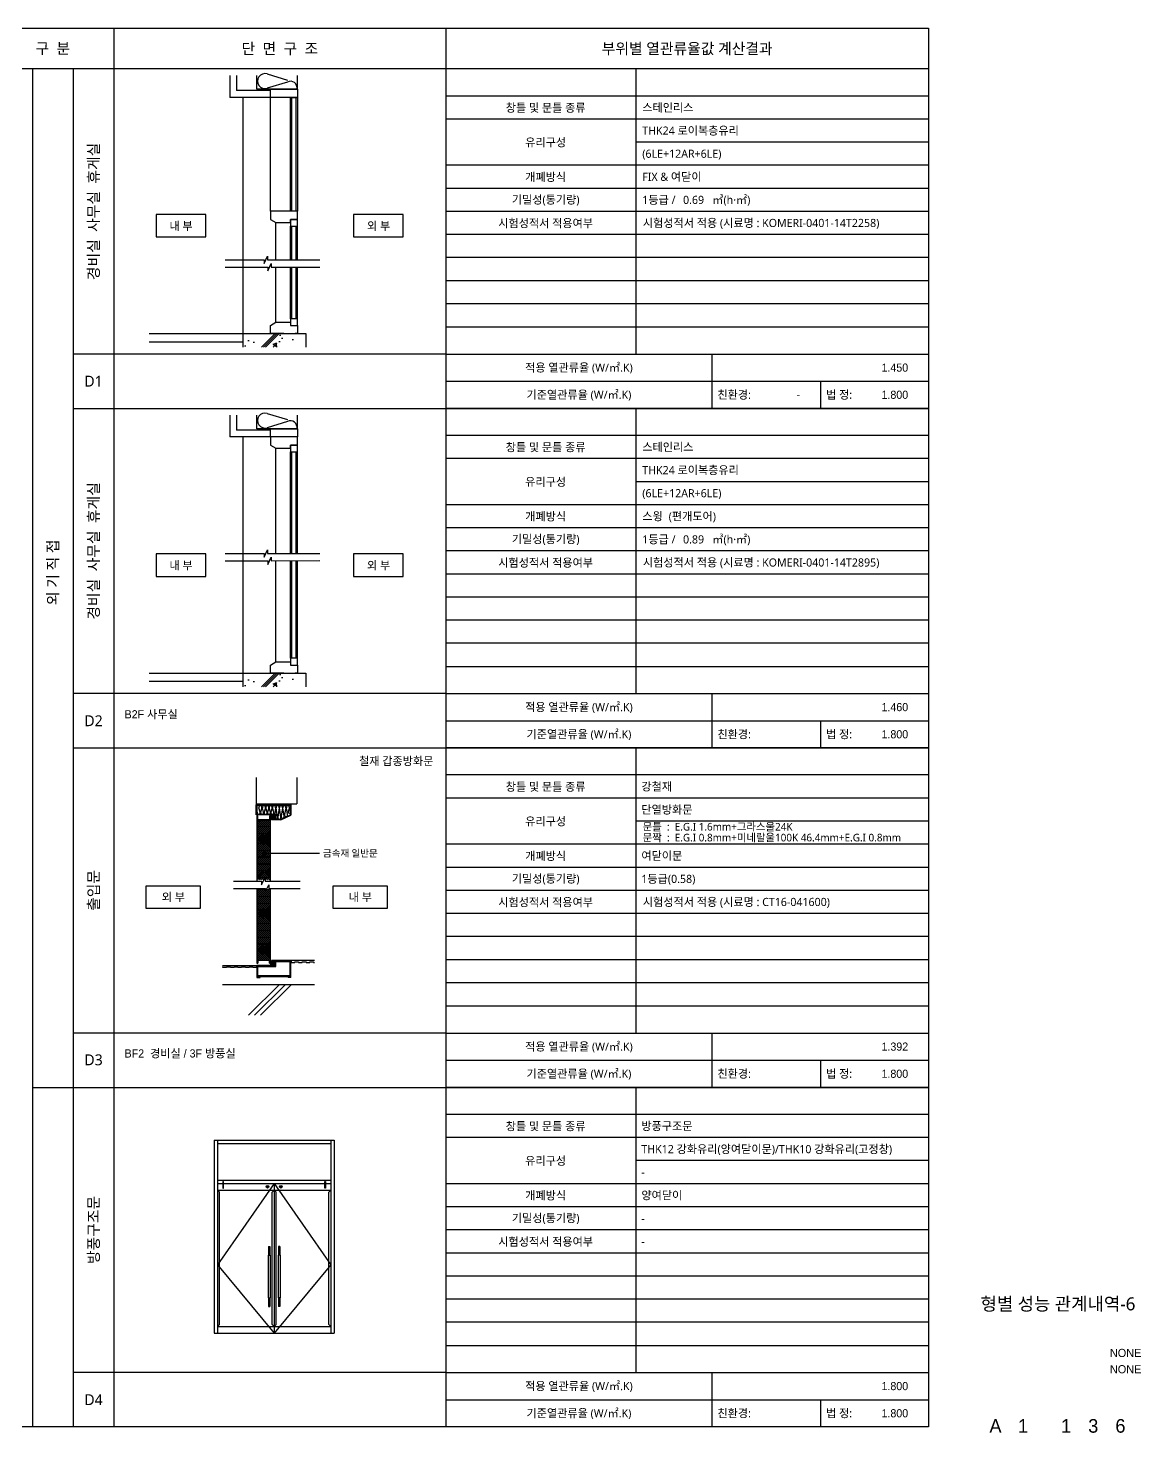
# Model space of a CAD drawing. Header units: millimetres. Extents: x 17329847 to 17386789, y -19727600 to -19720590.
# Drawn here: x 17374481 to 17378579, y -19726992 to -19721819 of the extents above; entities that cross this region are included whole.
import ezdxf
from ezdxf.enums import TextEntityAlignment as Align

# ---------------------------------------------------------------- set-up
doc = ezdxf.new("R2010")
doc.units = ezdxf.units.MM
doc.header["$LTSCALE"] = 100
doc.header["$MEASUREMENT"] = 0
doc.linetypes.add('-HID', pattern=[2.5, 1.5, -1])
doc.layers.get('0').update_dxf_attribs({"linetype": 'CONTINUOUS'})
doc.layers.get('DEFPOINTS').update_dxf_attribs({"color": 171, "linetype": 'CONTINUOUS'})
for name, color, linetype in [('AA-MKXM', 7, 'CONTINUOUS'), ('AA-XXXX-TEXT', 3, 'CONTINUOUS'), ('ARHT', 6, 'CONTINUOUS'), ('CON', 2, 'CONTINUOUS'), ('DOOR', 6, 'CONTINUOUS'), ('DOOR-ELE', 252, 'CONTINUOUS'), ('ELE4', 4, 'CONTINUOUS'), ('ELE5', 9, 'CONTINUOUS'), ('FIN', 6, 'CONTINUOUS'), ('FIN-금속패널', 6, 'CONTINUOUS'), ('HAT', 253, 'CONTINUOUS'), ('INS', 8, 'CONTINUOUS'), ('LEADER', 7, 'CONTINUOUS'), ('OPEN', 1, '-HID'), ('SYM', 7, 'CONTINUOUS'), ('TEXT', 3, 'CONTINUOUS'), ('TEXT(실명)', 7, 'CONTINUOUS'), ('TEXT-TITLE', 6, 'CONTINUOUS'), ('TEXT-기입', 6, 'CONTINUOUS'), ('TEXT-도곽', 7, 'CONTINUOUS'), ('TEXT1-일반글씨', 3, 'CONTINUOUS'), ('TEXT2-제목', 7, 'CONTINUOUS'), ('TILE', 254, 'CONTINUOUS'), ('WALL-DRY', 7, 'CONTINUOUS'), ('WID', 4, 'CONTINUOUS'), ('WID-F', 1, 'CONTINUOUS'), ('WID-G', 8, 'CONTINUOUS'), ('WIPEOUT', 7, 'CONTINUOUS'), ('도면폼', 7, 'CONTINUOUS')]:
    doc.layers.add(name, color=color, linetype=linetype)
doc.styles.add('@나눔바른고딕', font='NanumBarunGothic.ttf')
doc.styles.add('CGS', font='cgse', dxfattribs={"bigfont": 'cgs'})
doc.styles.add('굴림', font='')
doc.styles.add('나눔바른고딕', font='NanumBarunGothic.ttf')
doc.styles.get('굴림').set_extended_font_data('Gulim')

# ---------------------------------------------------------------- blocks, each defined once
blk = doc.blocks.new('BOX2')
at = {"layer": '도면폼', "ltscale": 1000}
blk.add_line((1777.5, 0), (0, 0), dxfattribs=at)
at = {"layer": '도면폼', "color": 4, "ltscale": 1000}
for p, q in [((700, 0), (700, -1050)), ((1777.5, -100), (0, -100)), ((0, -950), (1777.5, -950)), ((0, -1050), (1777.5, -1050)), ((980, -1050), (980, -1250)), ((0, -1150), (1777.5, -1150)), ((1380, -1150), (1380, -1250))]:
    blk.add_line(p, q, dxfattribs=at)
at = {"layer": '도면폼', "color": 8}
for p, q in [((1777.5, -185), (0, -185)), ((1777.5, -270), (700, -270)), ((1777.5, -355), (0, -355)), ((1777.5, -440), (0, -440)), ((1777.5, -525), (0, -525)), ((1777.5, -610), (0, -610)), ((1777.5, -695), (0, -695)), ((1777.5, -780), (0, -780)), ((1777.5, -865), (0, -865))]:
    blk.add_line(p, q, dxfattribs=at)
at = {"layer": 'TEXT1-일반글씨', "style": '나눔바른고딕'}
for s, p in [('창틀 및 문틀 종류', (367.5, -142.5)), ('유리구성', (367.5, -270)), ('개폐방식', (367.5, -397.5)), ('기밀성(통기량)', (367.5, -482.5)), ('시험성적서 적용여부', (367.5, -567.5)), ('적용 열관류율 (W/㎡.K)', (490, -1100)), ('기준열관류율 (W/㎡.K)', (490, -1200))]:
    blk.add_text(s, height=30, dxfattribs=at).set_placement(p, align=Align.MIDDLE)
for s, p in [('친환경:', (1000, -1200)), ('법 정:', (1400, -1200))]:
    blk.add_text(s, height=30, dxfattribs=at).set_placement(p, align=Align.MIDDLE_LEFT)
blk = doc.blocks.new('A$Cc438bf30')
blk.add_wipeout([(0, 2900), (1800, 2900), (1800, 0), (0, 0)]).dxf.layer = 'WIPEOUT'
at = {"layer": 'DOOR-ELE', "ltscale": 1000}
for p, q in [((50, 2150), (80, 2120)), ((815, 2201), (785, 2201)), ((785, 2198), (785, 2201)), ((815, 2198), (785, 2198)), ((815, 2198), (815, 2201)), ((900, 2150), (870, 2120)), ((870, 130), (870, 2120)), ((900, 2150), (930, 2120)), ((930, 130), (930, 2120)), ((985, 2201), (1015, 2201)), ((985, 2198), (985, 2201)), ((985, 2198), (1015, 2198)), ((1015, 2198), (1015, 2201)), ((1750, 2150), (1720, 2120)), ((1720, 130), (1720, 2120)), ((815, 1300), (815, 1170)), ((815, 1300), (835, 1300)), ((815, 1300), (815, 1170)), ((815, 1300), (835, 1300)), ((835, 1300), (835, 1170)), ((835, 1300), (835, 1170)), ((965, 1300), (965, 1170)), ((985, 1300), (965, 1300)), ((965, 1300), (965, 1170)), ((985, 1300), (965, 1300)), ((985, 1300), (985, 1170)), ((985, 1300), (985, 1170)), ((810, 1170), (840, 1170)), ((810, 1170), (810, 530)), ((810, 1170), (840, 1170)), ((810, 1170), (810, 530)), ((840, 1170), (840, 530)), ((840, 1170), (840, 530)), ((990, 1170), (960, 1170)), ((960, 1170), (960, 530)), ((990, 1170), (960, 1170)), ((960, 1170), (960, 530)), ((990, 1170), (990, 530)), ((990, 1170), (990, 530)), ((810, 530), (840, 530)), ((810, 530), (840, 530)), ((815, 530), (815, 400)), ((815, 530), (815, 400)), ((835, 530), (835, 400)), ((835, 530), (835, 400)), ((990, 530), (960, 530)), ((990, 530), (960, 530)), ((965, 530), (965, 400)), ((965, 530), (965, 400)), ((985, 530), (985, 400)), ((985, 530), (985, 400)), ((815, 400), (835, 400)), ((815, 400), (835, 400)), ((985, 400), (965, 400)), ((985, 400), (965, 400)), ((50, 100), (80, 130)), ((900, 100), (870, 130)), ((900, 100), (930, 130)), ((1750, 100), (1720, 130))]:
    blk.add_line(p, q, dxfattribs=at)
for points in [[(140, 2280), (130, 2280), (130, 2180), (140, 2180)], [(1660, 2280), (1670, 2280), (1670, 2180), (1660, 2180)]]:
    blk.add_lwpolyline(points, close=True, dxfattribs=at)
for centre in [(800, 2200), (1000, 2200)]:
    blk.add_circle(centre, 20, dxfattribs=at)
at = {"layer": 'OPEN', "ltscale": 700}
for p, q in [((900, 2250), (50, 1025)), ((900, 2250), (1750, 1025)), ((50, 1025), (900, 0)), ((1750, 1025), (900, 0))]:
    blk.add_line(p, q, dxfattribs=at)
at = {"layer": 'WID'}
for p, q in [((0, 2900), (0, 0)), ((0, 2900), (1800, 2900)), ((50, 2900), (50, 0)), ((50, 2850), (1750, 2850)), ((1750, 2900), (1750, 0)), ((1800, 2900), (1800, 0)), ((50, 2300), (1750, 2300)), ((50, 2250), (1750, 2250)), ((50, 2150), (1750, 2150)), ((80, 130), (80, 2120)), ((900, 2250), (900, 0)), ((50, 100), (1750, 100)), ((0, 0), (1800, 0))]:
    blk.add_line(p, q, dxfattribs=at)

msp = doc.modelspace()

# ---------------------------------------------------------------- hatches: boundary and pattern name
at = {"layer": 'ARHT', "linetype": 'Continuous'}
h = msp.add_hatch(dxfattribs=at)
h.set_pattern_fill('ANSI37', color=8, scale=42.038321, style=0)
h.set_pattern_definition([(45, (17375324.634, -19725250.8163), (-3.7157, 3.7157), []), (135, (17375324.634, -19725250.8163), (-3.7157, -3.7157), [])])
h.paths.add_polyline_path([(17375372.6, -19724990.7), (17375324.6, -19724990.7), (17375324.6, -19725250.8), (17375372.6, -19725250.8)])
h.paths.add_polyline_path([(17375324.6, -19724736), (17375372.6, -19724736), (17375372.6, -19724954.8), (17375324.6, -19724954.8)])
at = {"layer": 'HAT', "linetype": 'Continuous'}
h = msp.add_hatch(dxfattribs=at)
h.set_pattern_fill('AR-CONC', color=256, scale=20, style=0)
h.set_pattern_definition([(50, (17355833.5, -19742387.57), (143.45204, -12.55043), [15, -165]), (355, (17355833.5, -19742387.57), (-27.7503, 150.4384), [12, -132]), (100.45144, (17355845.46, -19742388.62), (115.7018, 137.888), [12.74804, -140.2284]), (46.1842, (17355833.5, -19742347.57), (213.4483, -33.1039), [22.5, -247.5]), (96.6356, (17355851.29, -19742350.33), (186.9324, 194.8237), [19.122, -210.3428]), (351.1842, (17355833.5, -19742347.57), (186.9324, 194.8237), [18, -198]), (21, (17355853.5, -19742357.57), (119.3814, -80.5238), [15, -165]), (326, (17355853.5, -19742357.57), (48.6631, 145.03), [12, -132]), (71.45144, (17355863.45, -19742364.28), (168.0445, 64.5062), [12.748, -140.2284]), (37.5, (17355833.5, -19742387.57), (2.43197, 66.57877), [0, -130.4, 0, -134, 0, -132.5]), (7.5, (17355833.5, -19742387.57), (52.6139, 78.88234), [0, -76.4, 0, -127.4, 0, -50.5]), (327.5, (17355788.9, -19742387.57), (106.76449, -4.51097), [0, -50, 0, -156, 0, -207]), (317.5, (17355768.9, -19742387.57), (116.63723, 20.021), [0, -65, 0, -103.6, 0, -147])])
h.paths.add_polyline_path([(17375274, -19722944.3), (17375274, -19722994.3), (17375504, -19722994.3), (17375504, -19722944.3)])
h = msp.add_hatch(dxfattribs=at)
h.set_pattern_fill('AR-CONC', color=256, scale=20, style=0)
h.set_pattern_definition([(50, (17355833.5, -19743637.57), (143.45204, -12.55043), [15, -165]), (355, (17355833.5, -19743637.57), (-27.7503, 150.4384), [12, -132]), (100.45144, (17355845.46, -19743638.62), (115.7018, 137.888), [12.74804, -140.2284]), (46.1842, (17355833.5, -19743597.57), (213.4483, -33.1039), [22.5, -247.5]), (96.6356, (17355851.29, -19743600.33), (186.9324, 194.8237), [19.122, -210.3428]), (351.1842, (17355833.5, -19743597.57), (186.9324, 194.8237), [18, -198]), (21, (17355853.5, -19743607.57), (119.3814, -80.5238), [15, -165]), (326, (17355853.5, -19743607.57), (48.6631, 145.03), [12, -132]), (71.45144, (17355863.45, -19743614.28), (168.0445, 64.5062), [12.748, -140.2284]), (37.5, (17355833.5, -19743637.57), (2.43197, 66.57877), [0, -130.4, 0, -134, 0, -132.5]), (7.5, (17355833.5, -19743637.57), (52.6139, 78.88234), [0, -76.4, 0, -127.4, 0, -50.5]), (327.5, (17355788.9, -19743637.57), (106.76449, -4.51097), [0, -50, 0, -156, 0, -207]), (317.5, (17355768.9, -19743637.57), (116.63723, 20.021), [0, -65, 0, -103.6, 0, -147])])
h.paths.add_polyline_path([(17375274, -19724194.3), (17375274, -19724244.3), (17375504, -19724244.3), (17375504, -19724194.3)])

# ---------------------------------------------------------------- linework, layer by layer
for p, q in [((17375323.4, -19725271.6), (17375322.1, -19725271.6)), ((17375449.5, -19725252.7), (17375450.7, -19725252.7))]:
    msp.add_line(p, q)
at = {"layer": 'AA-MKXM', "color": 7}
for points in [[(17374915.3, -19725059.1), (17375116.2, -19725059.1), (17375116.2, -19724979.1), (17374915.3, -19724979.1)], [(17375603.6, -19725059.1), (17375804.5, -19725059.1), (17375804.5, -19724979.1), (17375603.6, -19724979.1)]]:
    msp.add_lwpolyline(points, close=True, dxfattribs=at)
at = {"layer": 'ARHT', "color": 8}
for p, q in [((17375336.3, -19724706), (17375331.6, -19724690.3)), ((17375342.6, -19724690.3), (17375337.9, -19724706)), ((17375348.9, -19724706), (17375344.2, -19724690.3)), ((17375355.2, -19724690.3), (17375350.5, -19724706)), ((17375361.5, -19724706), (17375356.8, -19724690.3)), ((17375367.8, -19724690.3), (17375363.1, -19724706)), ((17375374.1, -19724706), (17375369.4, -19724690.3)), ((17375380.4, -19724690.3), (17375375.7, -19724706)), ((17375386.7, -19724706), (17375382, -19724690.3)), ((17375393.1, -19724690.3), (17375389.8, -19724713.9)), ((17375399.4, -19724724.9), (17375394.6, -19724690.3)), ((17375405.7, -19724690.3), (17375400.9, -19724724.9)), ((17375412, -19724724.9), (17375407.2, -19724690.3)), ((17375418.3, -19724690.3), (17375413.5, -19724721.1)), ((17375424.6, -19724721.1), (17375419.9, -19724690.3)), ((17375430.9, -19724690.3), (17375426.2, -19724715.2)), ((17375437.2, -19724715.2), (17375432.5, -19724690.3)), ((17375443.5, -19724690.3), (17375438.8, -19724702.2)), ((17375447.6, -19724708.8), (17375445.1, -19724690.3))]:
    msp.add_line(p, q, dxfattribs=at)
at = {"layer": 'ARHT', "color": 8, "linetype": 'Continuous'}
for p, q in [((17375372.6, -19724761.2), (17375324.6, -19724761.2)), ((17375372.6, -19724786.4), (17375324.6, -19724786.4)), ((17375372.6, -19724820.5), (17375324.6, -19724820.5)), ((17375372.6, -19724845.7), (17375324.6, -19724845.7)), ((17375372.6, -19724870.9), (17375324.6, -19724870.9)), ((17375372.6, -19724896.1), (17375324.6, -19724896.1)), ((17375372.6, -19724921.4), (17375324.6, -19724921.4)), ((17375372.6, -19724946.6), (17375324.6, -19724946.6)), ((17375372.6, -19724991.8), (17375324.6, -19724991.8)), ((17375372.6, -19725017), (17375324.6, -19725017)), ((17375372.6, -19725042.2), (17375324.6, -19725042.2)), ((17375372.6, -19725067.4), (17375324.6, -19725067.4)), ((17375372.6, -19725092.7), (17375324.6, -19725092.7)), ((17375372.6, -19725117.9), (17375324.6, -19725117.9)), ((17375372.6, -19725143.1), (17375324.6, -19725143.1)), ((17375372.6, -19725168.3), (17375324.6, -19725168.3)), ((17375372.6, -19725193.6), (17375324.6, -19725193.6)), ((17375372.6, -19725218.8), (17375324.6, -19725218.8))]:
    msp.add_line(p, q, dxfattribs=at)
for points in [[(17375381.2, -19724731.6, 0.20352), (17375380.8, -19724730.9), (17375379.7, -19724730.9, 0.20352), (17375379.3, -19724731.6, 0.20352), (17375379, -19724730.9), (17375376.2, -19724730.9, -0.322604), (17375376.2, -19724715.8), (17375390.2, -19724715.8), (17375390.2, -19724730.9), (17375389.2, -19724730.9, 0.20352), (17375388.9, -19724731.6, 0.20352), (17375388.5, -19724730.9), (17375387.3, -19724730.9, 0.20352), (17375386.9, -19724731.6, 0.20352), (17375386.6, -19724730.9), (17375385.4, -19724730.9, 0.20352), (17375385, -19724731.6, 0.20352), (17375384.6, -19724730.9), (17375383.4, -19724730.9, 0.20352), (17375383.1, -19724731.6, 0.20352), (17375382.7, -19724730.9), (17375381.5, -19724730.9, 0.20352)], [(17375379.4, -19724727.8), (17375378.1, -19724727.8, -0.275186), (17375378.1, -19724718.9), (17375379.4, -19724718.9, -0.414214), (17375380.6, -19724720.2), (17375380.6, -19724726.5, -0.414214)], [(17375384.7, -19724727.8, -0.414214), (17375383.5, -19724726.5), (17375383.5, -19724720.2, -0.414214), (17375384.7, -19724718.9), (17375386, -19724718.9, -0.414214), (17375387.2, -19724720.2), (17375387.2, -19724726.5, -0.414214), (17375386, -19724727.8)], [(17375381.2, -19725255.2, -0.20352), (17375380.8, -19725255.9), (17375379.7, -19725255.9, -0.20352), (17375379.3, -19725255.2, -0.20352), (17375379, -19725255.9), (17375376.2, -19725255.9, 0.322604), (17375376.2, -19725271), (17375390.2, -19725271), (17375390.2, -19725255.9), (17375389.2, -19725255.9, -0.20352), (17375388.9, -19725255.2, -0.20352), (17375388.5, -19725255.9), (17375387.3, -19725255.9, -0.20352), (17375386.9, -19725255.2, -0.20352), (17375386.6, -19725255.9), (17375385.4, -19725255.9, -0.20352), (17375385, -19725255.2, -0.20352), (17375384.6, -19725255.9), (17375383.4, -19725255.9, -0.20352), (17375383.1, -19725255.2, -0.20352), (17375382.7, -19725255.9), (17375381.5, -19725255.9, -0.20352)], [(17375379.4, -19725259), (17375378.1, -19725259, 0.275186), (17375378.1, -19725267.8), (17375379.4, -19725267.8, 0.414214), (17375380.6, -19725266.6), (17375380.6, -19725260.2, 0.414214)], [(17375384.7, -19725259, 0.414214), (17375383.5, -19725260.2), (17375383.5, -19725266.6, 0.414214), (17375384.7, -19725267.8), (17375386, -19725267.8, 0.414214), (17375387.2, -19725266.6), (17375387.2, -19725260.2, 0.414214), (17375386, -19725259)]]:
    msp.add_lwpolyline(points, format="xyb", close=True, dxfattribs=at)
at = {"layer": 'ARHT', "color": 8}
for centre, start, end in [((17375330.8, -19724707.7), 163.3008, 16.6992), ((17375337.1, -19724688.6), 343.3008, 196.6992), ((17375343.4, -19724707.7), 163.3008, 16.6992), ((17375349.7, -19724688.6), 343.3008, 196.6992), ((17375356, -19724707.7), 163.3008, 16.6992), ((17375362.3, -19724688.6), 343.3008, 196.6992), ((17375368.6, -19724707.7), 163.3008, 16.6992), ((17375374.9, -19724688.6), 343.3008, 196.6992), ((17375381.2, -19724707.7), 163.3008, 16.6992), ((17375387.5, -19724688.6), 343.3008, 196.6992), ((17375393.8, -19724726.6), 252.4805, 16.6992), ((17375400.1, -19724688.6), 343.3008, 196.6992), ((17375406.5, -19724726.6), 163.3008, 16.6992), ((17375412.8, -19724688.6), 343.3008, 196.6992), ((17375419.1, -19724722.7), 163.3008, 16.6992), ((17375425.4, -19724688.6), 343.3008, 196.6992), ((17375431.7, -19724716.8), 163.3008, 16.6992), ((17375438, -19724688.6), 343.3008, 196.6992), ((17375444.3, -19724703.8), 163.3008, 305.0783), ((17375450.6, -19724688.6), 121.3298, 196.6992)]:
    msp.add_arc(centre, 5.76, start, end, dxfattribs=at)
at = {"layer": 'CON'}
for p, q in [((17375321.5, -19724579.1), (17375321.5, -19724676)), ((17375471.5, -19724579.1), (17375471.5, -19724676)), ((17375321.5, -19724676), (17375471.5, -19724676)), ((17375197.4, -19725340.4), (17375536.7, -19725340.4))]:
    msp.add_line(p, q, dxfattribs=at)
at = {"layer": 'CON', "ltscale": 1000}
for points in [[(17375274, -19722994.3), (17375274, -19722944.3), (17375504, -19722944.3), (17375504, -19722994.3)], [(17375274, -19724244.3), (17375274, -19724194.3), (17375504, -19724194.3), (17375504, -19724244.3)]]:
    msp.add_lwpolyline(points, dxfattribs=at)
at = {"layer": 'DOOR', "color": 4}
for p, q in [((17375321.5, -19724715.8), (17375321.5, -19724678)), ((17375321.5, -19724678), (17375336, -19724678)), ((17375336, -19724678), (17375336, -19724679.9)), ((17375436.9, -19724678), (17375449.5, -19724678)), ((17375436.9, -19724679.9), (17375436.9, -19724678)), ((17375449.5, -19724678), (17375449.5, -19724716.6)), ((17375390.2, -19724715.8), (17375321.5, -19724715.8)), ((17375323.4, -19724679.9), (17375323.4, -19724713.9)), ((17375348.6, -19724679.9), (17375323.4, -19724679.9)), ((17375447, -19724681.7), (17375323.4, -19724681.7)), ((17375323.4, -19724713.9), (17375392.1, -19724713.9)), ((17375323.4, -19724719.6), (17375323.4, -19724960.5)), ((17375327.2, -19724719.6), (17375323.4, -19724719.6)), ((17375324.6, -19724960.5), (17375324.6, -19724720.8)), ((17375325.9, -19724720.8), (17375324.6, -19724720.8)), ((17375325.9, -19724679.9), (17375447, -19724679.9)), ((17375325.9, -19724734.7), (17375325.9, -19724720.8)), ((17375327.2, -19724734.7), (17375327.2, -19724719.6)), ((17375370, -19724719.6), (17375370, -19724734.7)), ((17375373.8, -19724719.6), (17375370, -19724719.6)), ((17375371.3, -19724720.8), (17375371.3, -19724734.7)), ((17375372.6, -19724720.8), (17375371.3, -19724720.8)), ((17375372.6, -19724720.8), (17375372.6, -19724960.4)), ((17375373.8, -19724960.4), (17375373.8, -19724719.6)), ((17375377.6, -19724730.9), (17375390.2, -19724730.9)), ((17375377.6, -19724734.7), (17375377.6, -19724730.9)), ((17375390.2, -19724730.9), (17375390.2, -19724715.8)), ((17375392.1, -19724713.9), (17375392.1, -19724732.8)), ((17375411.7, -19724732.8), (17375447.6, -19724715.8)), ((17375411.7, -19724734.7), (17375449.5, -19724716.6)), ((17375447.6, -19724679.9), (17375424.3, -19724679.9)), ((17375447, -19724679.9), (17375447, -19724681.7)), ((17375447.6, -19724715.8), (17375447.6, -19724679.9)), ((17375324.6, -19724736), (17375372.6, -19724736)), ((17375371.3, -19724734.7), (17375325.9, -19724734.7)), ((17375411.7, -19724734.7), (17375377.6, -19724734.7)), ((17375379.5, -19724732.8), (17375411.7, -19724732.8)), ((17375392.1, -19724732.8), (17375379.5, -19724732.8)), ((17375323.4, -19724986.9), (17375323.4, -19725262.2)), ((17375324.6, -19725260.9), (17375324.6, -19724986.9)), ((17375372.6, -19724986.9), (17375372.6, -19725260.9)), ((17375373.8, -19725262.2), (17375373.8, -19724986.9)), ((17375323.4, -19725262.2), (17375327.2, -19725262.2)), ((17375390.2, -19725271), (17375323.4, -19725271)), ((17375323.4, -19725271), (17375323.4, -19725315.1)), ((17375324.6, -19725250.8), (17375372.6, -19725250.8)), ((17375324.6, -19725260.9), (17375325.9, -19725260.9)), ((17375325.3, -19725272.9), (17375392.1, -19725272.9)), ((17375325.3, -19725313.2), (17375325.3, -19725272.9)), ((17375371.3, -19725252.1), (17375325.9, -19725252.1)), ((17375325.9, -19725252.1), (17375325.9, -19725260.9)), ((17375327.2, -19725252.1), (17375327.2, -19725262.2)), ((17375327.3, -19725274.9), (17375394.1, -19725274.9)), ((17375327.3, -19725311.2), (17375327.3, -19725274.9)), ((17375370, -19725262.2), (17375370, -19725252.1)), ((17375370, -19725262.2), (17375373.8, -19725262.2)), ((17375371.3, -19725260.9), (17375371.3, -19725252.1)), ((17375371.3, -19725260.9), (17375372.6, -19725260.9)), ((17375449.5, -19725252.1), (17375377.6, -19725252.1)), ((17375377.6, -19725252.1), (17375377.6, -19725255.9)), ((17375377.6, -19725255.9), (17375390.2, -19725255.9)), ((17375379.5, -19725254), (17375447.6, -19725254)), ((17375390.2, -19725255.9), (17375390.2, -19725271)), ((17375392.1, -19725272.9), (17375392.1, -19725254)), ((17375394.1, -19725256), (17375445.6, -19725256)), ((17375394.1, -19725274.9), (17375394.1, -19725256)), ((17375445.6, -19725256), (17375445.6, -19725311.2)), ((17375447.6, -19725254), (17375447.6, -19725313.2)), ((17375449.5, -19725315.1), (17375449.5, -19725252.1)), ((17375323.4, -19725315.1), (17375336, -19725315.1)), ((17375336, -19725313.2), (17375325.3, -19725313.2)), ((17375327.3, -19725311.2), (17375445.6, -19725311.2)), ((17375444.9, -19725309.3), (17375327.9, -19725309.3)), ((17375327.9, -19725309.3), (17375327.9, -19725311.2)), ((17375336, -19725313.2), (17375336, -19725311.2)), ((17375336, -19725315.1), (17375336, -19725313.2)), ((17375439.4, -19725313.2), (17375439.4, -19725311.2)), ((17375447.6, -19725313.2), (17375439.4, -19725313.2)), ((17375439.4, -19725313.2), (17375439.4, -19725315.1)), ((17375449.5, -19725315.1), (17375439.4, -19725315.1)), ((17375444.9, -19725311.2), (17375444.9, -19725309.3))]:
    msp.add_line(p, q, dxfattribs=at)
at = {"layer": 'ELE4', "ltscale": 1000}
for p, q in [((17374927.7, -19722974.3), (17375274, -19722974.3)), ((17374927.7, -19724224.3), (17375274, -19724224.3))]:
    msp.add_line(p, q, dxfattribs=at)
at = {"layer": 'ELE4'}
for points in [[(17375474, -19722074.3), (17375374, -19722074.3), (17375374, -19722044.3), (17375474, -19722044.3)], [(17375474, -19722493.6), (17375448, -19722493.6), (17375448, -19722074.3), (17375474, -19722074.3)], [(17375474, -19723324.3), (17375374, -19723324.3), (17375374, -19723294.3), (17375474, -19723294.3)]]:
    msp.add_lwpolyline(points, close=True, dxfattribs=at)
for points in [[(17375474, -19722493.6), (17375374, -19722493.6), (17375374, -19722523.6), (17375394, -19722535.6), (17375448, -19722535.6), (17375448, -19722523.6), (17375474, -19722523.6), (17375474, -19722493.6)], [(17375394, -19722673.1), (17375394, -19722535.6)], [(17375394, -19722902.3), (17375394, -19722699.4)], [(17375423, -19722944.3), (17375374, -19722944.3), (17375374, -19722914.3), (17375394, -19722902.3), (17375448, -19722902.3), (17375448, -19722914.3), (17375474, -19722914.3), (17375474, -19722944.3), (17375465, -19722944.3)], [(17375474, -19723324.3), (17375374, -19723324.3), (17375374, -19723354.3), (17375394, -19723366.3), (17375448, -19723366.3), (17375448, -19723354.3), (17375474, -19723354.3), (17375474, -19723324.3)], [(17375394, -19723754.2), (17375394, -19723366.3)], [(17375394, -19724152.3), (17375394, -19723780.6)], [(17375423, -19724194.3), (17375374, -19724194.3), (17375374, -19724164.3), (17375394, -19724152.3), (17375448, -19724152.3), (17375448, -19724164.3), (17375474, -19724164.3), (17375474, -19724194.3), (17375465, -19724194.3)]]:
    msp.add_lwpolyline(points, dxfattribs=at)
at = {"layer": 'ELE5'}
for p, q in [((17375274, -19722944.3), (17375274, -19722074.3)), ((17375274, -19724194.3), (17375274, -19723324.3))]:
    msp.add_line(p, q, dxfattribs=at)
at = {"layer": 'FIN', "ltscale": 1000}
for p, q in [((17374927.7, -19722944.3), (17375274, -19722944.3)), ((17374927.7, -19724194.3), (17375274, -19724194.3))]:
    msp.add_line(p, q, dxfattribs=at)
at = {"layer": 'FIN'}
for p, q in [((17375197.4, -19725271), (17375322.1, -19725271)), ((17375198.5, -19725276.7), (17375197.4, -19725276.7)), ((17375198.5, -19725278.6), (17375198.5, -19725276.7)), ((17375212.4, -19725278.6), (17375198.5, -19725278.6)), ((17375212.4, -19725278.6), (17375208.6, -19725278.6)), ((17375226.3, -19725276.7), (17375212.4, -19725276.7)), ((17375212.4, -19725276.7), (17375212.4, -19725278.6)), ((17375212.4, -19725276.7), (17375212.4, -19725278.6)), ((17375226.3, -19725278.6), (17375226.3, -19725276.7)), ((17375240.1, -19725278.6), (17375226.3, -19725278.6)), ((17375240.1, -19725278.6), (17375236.4, -19725278.6)), ((17375254, -19725276.7), (17375240.1, -19725276.7)), ((17375240.1, -19725276.7), (17375240.1, -19725278.6)), ((17375240.1, -19725276.7), (17375240.1, -19725278.6)), ((17375254, -19725278.6), (17375254, -19725276.7)), ((17375267.9, -19725278.6), (17375254, -19725278.6)), ((17375281.8, -19725276.7), (17375267.9, -19725276.7)), ((17375267.9, -19725276.7), (17375267.9, -19725278.6)), ((17375281.8, -19725278.6), (17375281.8, -19725276.7)), ((17375295.6, -19725278.6), (17375281.8, -19725278.6)), ((17375309.5, -19725276.7), (17375295.6, -19725276.7)), ((17375295.6, -19725276.7), (17375295.6, -19725278.6)), ((17375309.5, -19725278.6), (17375309.5, -19725276.7)), ((17375322.1, -19725278.6), (17375309.5, -19725278.6)), ((17375322.1, -19725271), (17375322.1, -19725278.6))]:
    msp.add_line(p, q, dxfattribs=at)
msp.add_lwpolyline([(17375536.5, -19725252.1), (17375450.7, -19725252.1), (17375450.7, -19725259.6), (17375463.4, -19725259.6), (17375463.4, -19725257.8), (17375477.2, -19725257.8), (17375477.2, -19725259.6), (17375491.1, -19725259.6), (17375491.1, -19725257.8), (17375505, -19725257.8), (17375505, -19725259.6), (17375518.9, -19725259.6), (17375518.9, -19725257.8), (17375532.7, -19725257.8), (17375532.7, -19725259.6), (17375536.5, -19725259.6)], dxfattribs=at)
at = {"layer": 'FIN-금속패널', "ltscale": 1000}
for p, q in [((17375324, -19722044.3), (17375324, -19721994.3)), ((17375474, -19722044.3), (17375474, -19721994.3)), ((17375474, -19722044.3), (17375324, -19722044.3)), ((17375324, -19723294.3), (17375324, -19723244.3)), ((17375474, -19723294.3), (17375474, -19723244.3)), ((17375474, -19723294.3), (17375324, -19723294.3))]:
    msp.add_line(p, q, dxfattribs=at)
at = {"layer": 'HAT', "linetype": 'Continuous'}
for p, q in [((17375341.6, -19722994.3), (17375391.6, -19722944.3)), ((17375348.7, -19722994.3), (17375398.7, -19722944.3)), ((17375355.7, -19722994.3), (17375405.7, -19722944.3)), ((17375341.6, -19724244.3), (17375391.6, -19724194.3)), ((17375348.7, -19724244.3), (17375398.7, -19724194.3)), ((17375355.7, -19724244.3), (17375405.7, -19724194.3))]:
    msp.add_line(p, q, dxfattribs=at)
at = {"layer": 'HAT', "color": 9}
for p, q in [((17375293.3, -19725453.8), (17375406.7, -19725340.4)), ((17375315.6, -19725453.8), (17375429, -19725340.4)), ((17375337.9, -19725453.8), (17375451.3, -19725340.4))]:
    msp.add_line(p, q, dxfattribs=at)
at = {"layer": 'INS'}
for p, q in [((17375361.5, -19721988.1), (17375436.5, -19722010.6)), ((17375436.5, -19722018.1), (17375361.5, -19722040.6)), ((17375361.5, -19723238.1), (17375436.5, -19723260.6)), ((17375436.5, -19723268.1), (17375361.5, -19723290.6))]:
    msp.add_line(p, q, dxfattribs=at)
for centre, radius, start, end in [((17375353.6, -19722014.3), 27.4, 73.3008, 286.6992), ((17375448.1, -19722038.8), 23.7, 346.6193, 119.1763), ((17375353.6, -19723264.3), 27.4, 73.3008, 286.6992), ((17375448.1, -19723288.8), 23.7, 346.6193, 119.1763)]:
    msp.add_arc(centre, radius, start, end, dxfattribs=at)
at = {"layer": 'LEADER'}
msp.add_line((17375350.6, -19724857.5), (17375554, -19724857.5), dxfattribs=at)
at = {"layer": 'SYM'}
for points in [[(17375206.9, -19722673.1), (17375350.7, -19722672.9), (17375350.7, -19722686.6), (17375363.6, -19722659.1), (17375363.5, -19722672.9), (17375556.1, -19722672.6)], [(17375206.9, -19722699.5), (17375364.3, -19722699.2), (17375364.3, -19722713), (17375377.2, -19722685.5), (17375377.1, -19722699.2), (17375556.1, -19722698.9)], [(17375206.9, -19723754.3), (17375350.7, -19723754), (17375350.7, -19723767.7), (17375363.6, -19723740.3), (17375363.5, -19723754), (17375556.1, -19723753.8)], [(17375206.9, -19723780.7), (17375364.3, -19723780.4), (17375364.3, -19723794.1), (17375377.2, -19723766.7), (17375377.1, -19723780.4), (17375556.1, -19723780.1)], [(17375237.7, -19724960.8), (17375341.6, -19724960.5), (17375341.5, -19724974.2), (17375354.5, -19724946.8), (17375354.4, -19724960.5), (17375483.1, -19724960.2)], [(17375237.7, -19724987.1), (17375355.2, -19724986.9), (17375355.1, -19725000.6), (17375368.1, -19724973.2), (17375368, -19724986.9), (17375483.1, -19724986.6)]]:
    msp.add_lwpolyline(points, dxfattribs=at)
at = {"layer": 'TEXT(실명)', "const_width": 10}
msp.add_lwpolyline([(17375355.6, -19724857.5, -1), (17375345.6, -19724857.5, -1)], format="xyb", close=True, dxfattribs=at)
at = {"layer": 'TEXT-도곽'}
for points in [[(17374953, -19722587.9), (17375135.7, -19722587.9), (17375135.7, -19722505.4), (17374953, -19722505.4)], [(17375680.4, -19722587.9), (17375863.1, -19722587.9), (17375863.1, -19722505.4), (17375680.4, -19722505.4)], [(17374953, -19723837.9), (17375135.7, -19723837.9), (17375135.7, -19723755.4), (17374953, -19723755.4)], [(17375680.4, -19723837.9), (17375863.1, -19723837.9), (17375863.1, -19723755.4), (17375680.4, -19723755.4)]]:
    msp.add_lwpolyline(points, close=True, dxfattribs=at)
at = {"layer": 'TILE'}
msp.add_line((17375390.1, -19724730.9), (17375390.2, -19724730.8), dxfattribs=at)
at = {"layer": 'WALL-DRY', "ltscale": 1000}
for p, q in [((17375224, -19721994.3), (17375224, -19722074.3)), ((17375249, -19721994.3), (17375249, -19722049.3)), ((17375374, -19722074.3), (17375224, -19722074.3)), ((17375374, -19722049.3), (17375249, -19722049.3)), ((17375224, -19723244.3), (17375224, -19723324.3)), ((17375249, -19723244.3), (17375249, -19723299.3)), ((17375374, -19723324.3), (17375224, -19723324.3)), ((17375374, -19723299.3), (17375249, -19723299.3))]:
    msp.add_line(p, q, dxfattribs=at)
at = {"layer": 'WID', "ltscale": 1000}
for p, q in [((17375448, -19722672.9), (17375448, -19722548.6)), ((17375474, -19722672.9), (17375474, -19722548.6)), ((17375448, -19722889.3), (17375448, -19722699.3)), ((17375474, -19722889.3), (17375474, -19722699.3)), ((17375448, -19723754.1), (17375448, -19723379.3)), ((17375474, -19723754.1), (17375474, -19723379.3)), ((17375448, -19724139.3), (17375448, -19723780.5)), ((17375474, -19724139.3), (17375474, -19723780.4))]:
    msp.add_line(p, q, dxfattribs=at)
for points in [[(17375448, -19722548.6), (17375474, -19722548.6), (17375474, -19722523.6), (17375448, -19722523.6)], [(17375448, -19722914.3), (17375474, -19722914.3), (17375474, -19722889.3), (17375448, -19722889.3)], [(17375448, -19723379.3), (17375474, -19723379.3), (17375474, -19723354.3), (17375448, -19723354.3)], [(17375448, -19724164.3), (17375474, -19724164.3), (17375474, -19724139.3), (17375448, -19724139.3)]]:
    msp.add_lwpolyline(points, close=True, dxfattribs=at)
at = {"layer": 'WID-F', "ltscale": 1000}
msp.add_line((17375374, -19722493.6), (17375374, -19722074.3), dxfattribs=at)
at = {"layer": 'WID-G', "ltscale": 1000}
for p, q in [((17375453, -19722493.6), (17375453, -19722074.3)), ((17375469, -19722493.6), (17375469, -19722074.3)), ((17375453, -19722672.9), (17375453, -19722548.6)), ((17375469, -19722672.9), (17375469, -19722548.6)), ((17375453, -19722889.3), (17375453, -19722699.3)), ((17375469, -19722889.3), (17375469, -19722699.3)), ((17375453, -19723754.1), (17375453, -19723379.3)), ((17375469, -19723754.1), (17375469, -19723379.3)), ((17375453, -19724139.3), (17375453, -19723780.5)), ((17375469, -19724139.3), (17375469, -19723780.4))]:
    msp.add_line(p, q, dxfattribs=at)
at = {"layer": '도면폼'}
for p, q in [((17374797.4, -19721819.3), (17374797.4, -19726969.3)), ((17376019.9, -19721819.3), (17376019.9, -19726969.3)), ((17377797.4, -19721969.3), (17374347.4, -19721969.3)), ((17374497.4, -19721969.3), (17374497.4, -19726969.3)), ((17374647.4, -19721969.3), (17374647.4, -19726969.3)), ((17374647.4, -19723219.3), (17377797.4, -19723219.3)), ((17374647.4, -19724469.3), (17377797.4, -19724469.3)), ((17376019.9, -19725519.3), (17374647.4, -19725519.3)), ((17374497.4, -19725719.3), (17377797.4, -19725719.3))]:
    msp.add_line(p, q, dxfattribs=at)
at = {"layer": '도면폼', "color": 4, "ltscale": 1000}
for p, q in [((17376019.9, -19723019.3), (17374647.4, -19723019.3)), ((17376019.9, -19724269.3), (17374647.4, -19724269.3)), ((17376019.9, -19725519.3), (17374647.4, -19725519.3)), ((17376019.9, -19726769.3), (17374647.4, -19726769.3))]:
    msp.add_line(p, q, dxfattribs=at)
at = {"layer": '도면폼'}
msp.add_lwpolyline([(17374347.4, -19721819.3), (17377797.4, -19721819.3), (17377797.4, -19726969.3), (17374347.4, -19726969.3)], close=True, dxfattribs=at)

# ---------------------------------------------------------------- block references
at = {"layer": 'TEXT'}
for p in [(17376019.9, -19721969.3), (17376019.9, -19723219.3), (17376019.9, -19724469.3), (17376019.9, -19725719.3)]:
    msp.add_blockref('BOX2', p, dxfattribs=at)

# ---------------------------------------------------------------- texts
at = {"layer": 'AA-XXXX-TEXT', "style": '@나눔바른고딕'}
for s, p in [('경비실  사무실  휴게실', (17374722.4, -19722494.3)), ('경비실  사무실  휴게실', (17374722.4, -19723744.3)), ('외 기 직 접', (17374572.4, -19723823.1)), ('출입문', (17374722.4, -19724994.3)), ('방풍구조문', (17374722.4, -19726244.3))]:
    msp.add_text(s, height=40, rotation=90, dxfattribs=at).set_placement(p, align=Align.MIDDLE_CENTER)
at = {"layer": 'AA-XXXX-TEXT', "style": '나눔바른고딕'}
for s, p in [('D1', (17374722.4, -19723119.3)), ('D2', (17374722.4, -19724369.3)), ('D3', (17374722.4, -19725618)), ('D4', (17374722.4, -19726869.3))]:
    msp.add_text(s, height=40, dxfattribs=at).set_placement(p, align=Align.MIDDLE)
at = {"layer": 'DEFPOINTS'}
for s, style, p in [('(편개도어)', '나눔바른고딕', (17376840.5, -19723616.8)), ('B2F 사무실', '굴림', (17374836.8, -19724345.7)), ('BF2  경비실 / 3F 방풍실', '굴림', (17374836.8, -19725594.5))]:
    msp.add_text(s, height=30, dxfattribs=dict(at, style=style)).set_placement(p, align=Align.MIDDLE_LEFT)
at = {"layer": 'DEFPOINTS', "style": '나눔바른고딕'}
msp.add_text('철재 갑종방화문', height=30, dxfattribs=at).set_placement((17375974, -19724518), align=Align.MIDDLE_RIGHT)
at = {"layer": 'TEXT', "style": '나눔바른고딕'}
for s, height, p in [('스테인리스', 30, (17376743.3, -19722111.8)), ('THK24 로이복층유리', 30, (17376743.3, -19722196.8)), ('(6LE+12AR+6LE)', 30, (17376743.3, -19722281.8)), ('FIX & 여닫이', 30, (17376743.3, -19722366.8)), ('1등급 /', 30, (17376743.3, -19722451.8)), ('㎥(h·㎡)', 30, (17377001.2, -19722451.8)), ('시험성적서 적용 (시료명 : KOMERI-0401-14T2258)', 30, (17376745.4, -19722536.8)), ('스테인리스', 30, (17376743.3, -19723361.8)), ('THK24 로이복층유리', 30, (17376743.3, -19723446.8)), ('(6LE+12AR+6LE)', 30, (17376743.3, -19723531.8)), ('스윙', 30, (17376743.3, -19723616.8)), ('1등급 /', 30, (17376743.3, -19723701.8)), ('㎥(h·㎡)', 30, (17377001.2, -19723701.8)), ('시험성적서 적용 (시료명 : KOMERI-0401-14T2895)', 30, (17376745.4, -19723786.8)), ('강철재', 30, (17376739.9, -19724611.8)), ('단열방화문', 30, (17376739.9, -19724696.8)), ('문틀  :  E.G.I 1.6mm+그라스울24K', 28, (17376744.8, -19724759.8)), ('문짝  :  E.G.I 0.8mm+미네랄울100K 46.4mm+E.G.I 0.8mm', 28, (17376744.8, -19724799.8)), ('금속재 일반문', 25, (17375567.4, -19724857.5)), ('여닫이문', 30, (17376739.9, -19724866.8)), ('1등급(0.58)', 30, (17376739.9, -19724951.8)), ('시험성적서 적용 (시료명 : CT16-041600)', 30, (17376745.4, -19725036.8)), ('방풍구조문', 30, (17376739.9, -19725861.8)), ('THK12 강화유리(양여닫이문)/THK10 강화유리(고정창)', 30, (17376739.9, -19725946.8)), ('-', 30, (17376739.9, -19726031.8)), ('양여닫이', 30, (17376739.9, -19726116.8)), ('-', 30, (17376739.9, -19726201.8)), ('-', 30, (17376739.9, -19726286.8))]:
    msp.add_text(s, height=height, dxfattribs=at).set_placement(p, align=Align.MIDDLE_LEFT)
at = {"layer": 'TEXT', "color": 6, "style": '나눔바른고딕'}
for s, p in [('0.69', (17376893.3, -19722451.8)), ('0.89', (17376893.3, -19723701.8))]:
    msp.add_text(s, height=30, dxfattribs=at).set_placement(p, align=Align.MIDDLE_LEFT)
at = {"layer": 'TEXT', "ltscale": 1000, "style": '나눔바른고딕'}
for s, p in [('내 부', (17375044.8, -19722547.9)), ('외 부', (17375772.2, -19722547.9)), ('내 부', (17375044.8, -19723797.9)), ('외 부', (17375772.2, -19723797.9))]:
    msp.add_text(s, height=30, dxfattribs=at).set_placement(p, align=Align.MIDDLE_CENTER)
at = {"layer": 'TEXT', "style": '굴림'}
for s, p in [('1.450', (17377722.4, -19723069.3)), ('-', (17377324.9, -19723169.3)), ('1.800', (17377722.4, -19723169.3)), ('1.460', (17377722.4, -19724319.3)), ('1.800', (17377722.4, -19724419.3)), ('1.800', (17377722.4, -19725669.3)), ('1.800', (17377722.4, -19726819.3)), ('1.800', (17377722.4, -19726919.3))]:
    msp.add_text(s, height=30, dxfattribs=at).set_placement(p, align=Align.MIDDLE_RIGHT)
at = {"layer": 'TEXT', "style": '나눔바른고딕'}
for s, p in [('외 부', (17375016.5, -19725019.1)), ('내 부', (17375704.9, -19725019.1))]:
    msp.add_text(s, height=30, dxfattribs=at).set_placement(p, align=Align.MIDDLE_CENTER)
at = {"layer": 'TEXT', "color": 6, "style": '굴림'}
msp.add_text('1.392', height=30, dxfattribs=at).set_placement((17377722.4, -19725569.3), align=Align.MIDDLE_RIGHT)
at = {"layer": 'TEXT-TITLE', "style": '나눔바른고딕'}
msp.add_text('형별 성능 관계내역-6', height=48, dxfattribs=at).set_placement((17378274, -19726540.5), align=Align.CENTER)
at = {"layer": 'TEXT-기입', "style": 'CGS'}
for p in [(17378465.3, -19726721.3), (17378465.3, -19726781.3)]:
    msp.add_text('NONE', height=30, dxfattribs=at).set_placement(p, align=Align.BOTTOM_LEFT)
for s, p in [('A', (17378044, -19726965.9)), ('1', (17378145.3, -19726965.9)), ('1', (17378304, -19726965.9)), ('3', (17378404, -19726965.9)), ('6', (17378504, -19726965.9))]:
    msp.add_text(s, height=50, dxfattribs=at).set_placement(p, align=Align.MIDDLE_CENTER)
at = {"layer": 'TEXT2-제목', "style": '나눔바른고딕'}
for s, p in [('구  분', (17374572.4, -19721894.3)), ('단  면  구  조', (17375408.6, -19721894.3)), ('부위별 열관류율값 계산결과', (17376908.6, -19721894.3))]:
    msp.add_text(s, height=40, dxfattribs=at).set_placement(p, align=Align.MIDDLE)

# ---------------------------------------------------------------- next in the draw order: block references
at = {"ltscale": 1000, "xscale": 0.245, "yscale": 0.245, "zscale": 0.245}
msp.add_blockref('A$Cc438bf30', (17375167.1, -19726624.2), dxfattribs=at)

doc.saveas('drawing.dxf')
